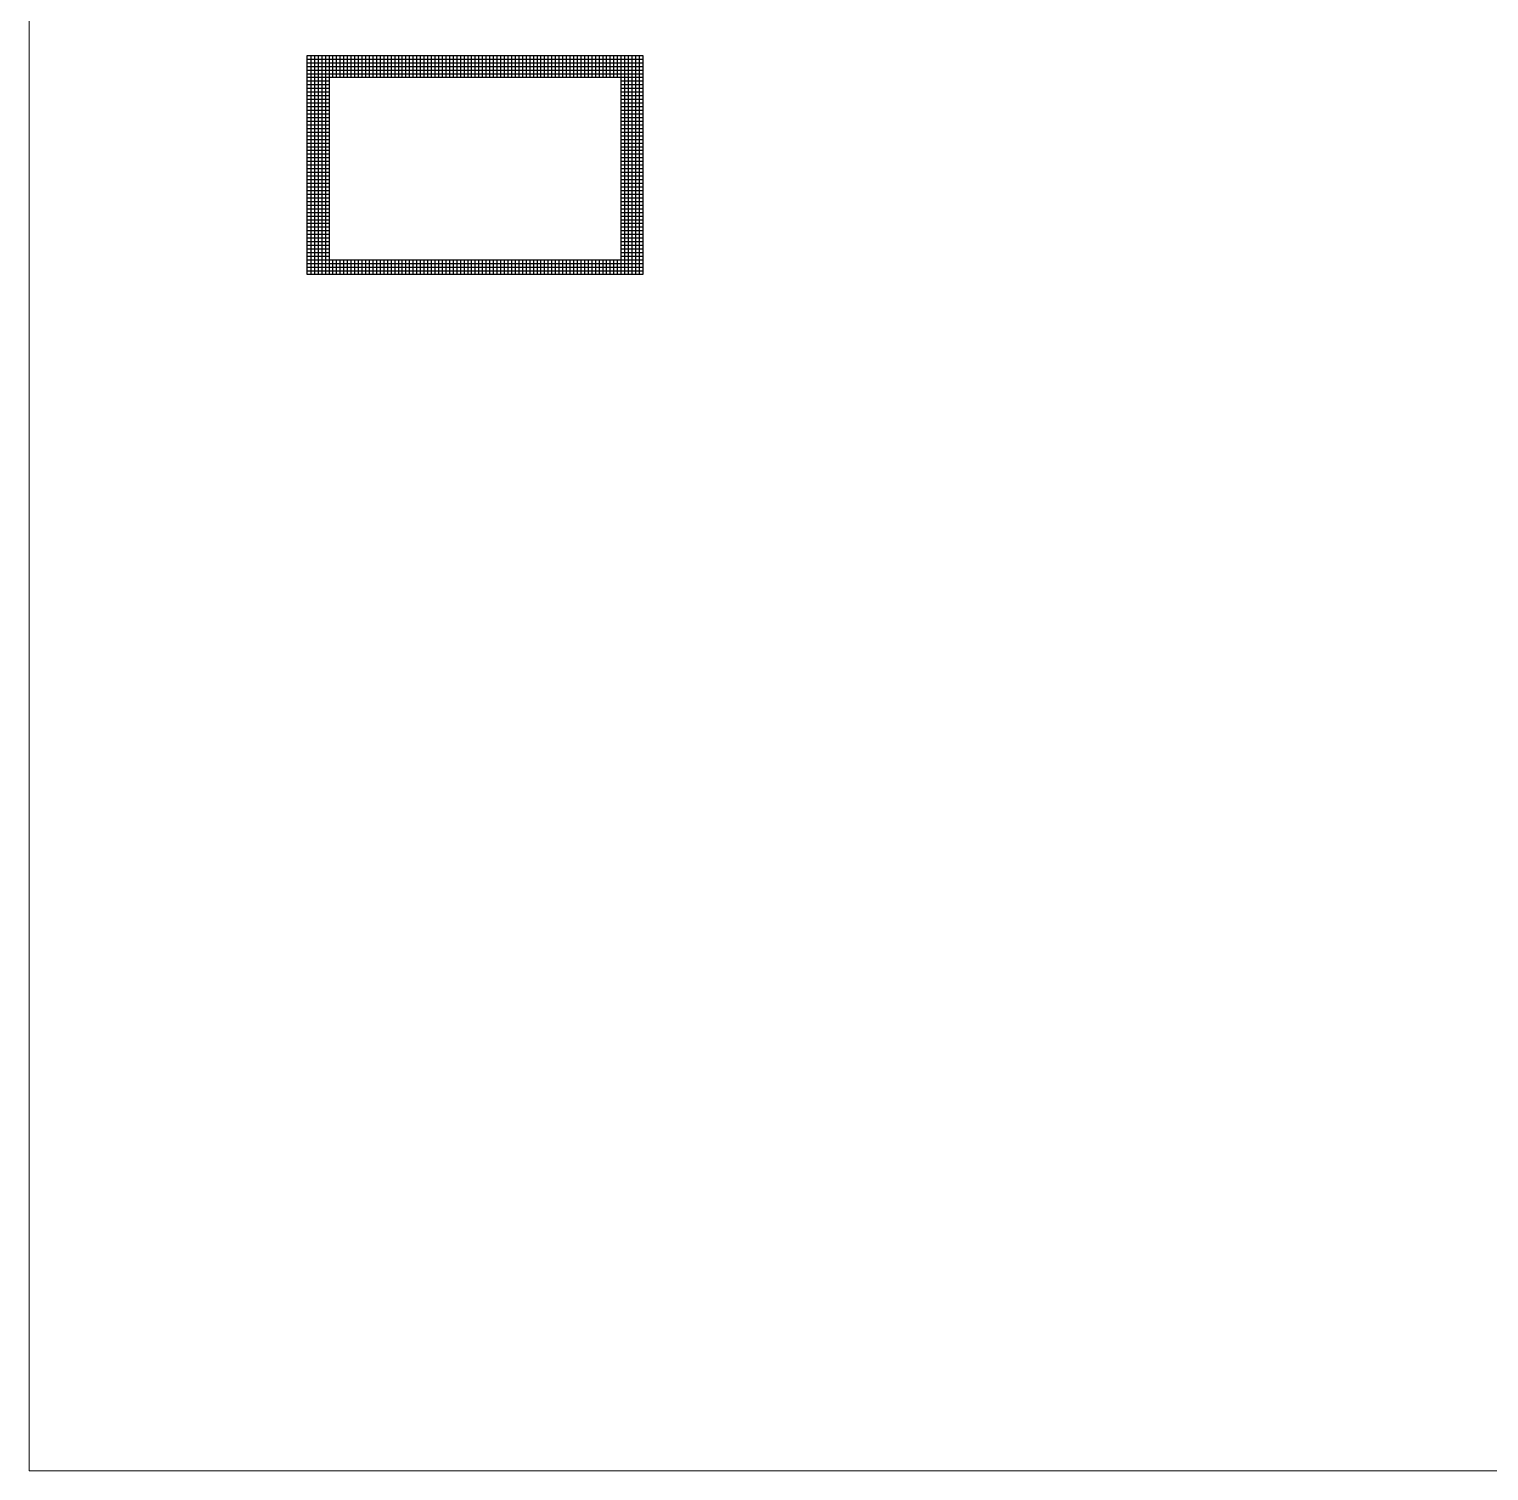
# Model space of a CAD drawing. Header units: millimetres. Extents: x 43.3 to 83.3, y 94.2 to 164.2.
# Drawn here: x 43.29 to 63.29, y 94.21 to 113.96 of the extents above; entities that cross this region are included whole.
import ezdxf

# ---------------------------------------------------------------- set-up
doc = ezdxf.new("R2010")
doc.units = ezdxf.units.MM
doc.layers.add('Adhesion Layer', color=52, linetype='Continuous')

msp = doc.modelspace()

# ---------------------------------------------------------------- linework, layer by layer
at = {"layer": 'Adhesion Layer', "linetype": 'Continuous', "lineweight": 0}
for p, q in [((43.292, 94.211), (43.292, 164.211)), ((83.292, 94.211), (43.292, 94.211))]:
    msp.add_line(p, q, dxfattribs=at)
at = {"layer": 'Adhesion Layer'}
for p, q in [((47.1, 110.6), (47.1, 113.6)), ((47.1, 113.6), (51.7, 113.6)), ((47.1, 113.55), (51.7, 113.55)), ((47.1, 113.5), (51.7, 113.5)), ((47.1, 113.45), (51.7, 113.45)), ((47.15, 113.6), (47.15, 110.6)), ((47.2, 113.6), (47.2, 110.6)), ((47.25, 113.6), (47.25, 110.6)), ((47.3, 113.6), (47.3, 110.6)), ((47.35, 113.6), (47.35, 110.6)), ((47.4, 113.6), (47.4, 110.6)), ((47.45, 113.6), (47.45, 113.3)), ((47.5, 113.6), (47.5, 113.3)), ((47.55, 113.6), (47.55, 113.3)), ((47.6, 113.6), (47.6, 113.3)), ((47.65, 113.6), (47.65, 113.3)), ((47.7, 113.6), (47.7, 113.3)), ((47.75, 113.6), (47.75, 113.3)), ((47.8, 113.6), (47.8, 113.3)), ((47.85, 113.6), (47.85, 113.3)), ((47.9, 113.6), (47.9, 113.3)), ((47.95, 113.6), (47.95, 113.3)), ((48, 113.6), (48, 113.3)), ((48.05, 113.6), (48.05, 113.3)), ((48.1, 113.6), (48.1, 113.3)), ((48.15, 113.6), (48.15, 113.3)), ((48.2, 113.6), (48.2, 113.3)), ((48.25, 113.6), (48.25, 113.3)), ((48.3, 113.6), (48.3, 113.3)), ((48.35, 113.6), (48.35, 113.3)), ((48.4, 113.6), (48.4, 113.3)), ((48.45, 113.6), (48.45, 113.3)), ((48.5, 113.6), (48.5, 113.3)), ((48.55, 113.6), (48.55, 113.3)), ((48.6, 113.6), (48.6, 113.3)), ((48.65, 113.6), (48.65, 113.3)), ((48.7, 113.6), (48.7, 113.3)), ((48.75, 113.6), (48.75, 113.3)), ((48.8, 113.6), (48.8, 113.3)), ((48.85, 113.6), (48.85, 113.3)), ((48.9, 113.6), (48.9, 113.3)), ((48.95, 113.6), (48.95, 113.3)), ((49, 113.6), (49, 113.3)), ((49.05, 113.6), (49.05, 113.3)), ((49.1, 113.6), (49.1, 113.3)), ((49.15, 113.6), (49.15, 113.3)), ((49.2, 113.6), (49.2, 113.3)), ((49.25, 113.6), (49.25, 113.3)), ((49.3, 113.6), (49.3, 113.3)), ((49.35, 113.6), (49.35, 113.3)), ((49.4, 113.6), (49.4, 113.3)), ((49.45, 113.6), (49.45, 113.3)), ((49.5, 113.6), (49.5, 113.3)), ((49.55, 113.6), (49.55, 113.3)), ((49.6, 113.6), (49.6, 113.3)), ((49.65, 113.6), (49.65, 113.3)), ((49.7, 113.6), (49.7, 113.3)), ((49.75, 113.6), (49.75, 113.3)), ((49.8, 113.6), (49.8, 113.3)), ((49.85, 113.6), (49.85, 113.3)), ((49.9, 113.6), (49.9, 113.3)), ((49.95, 113.6), (49.95, 113.3)), ((50, 113.6), (50, 113.3)), ((50.05, 113.6), (50.05, 113.3)), ((50.1, 113.6), (50.1, 113.3)), ((50.15, 113.6), (50.15, 113.3)), ((50.2, 113.6), (50.2, 113.3)), ((50.25, 113.6), (50.25, 113.3)), ((50.3, 113.6), (50.3, 113.3)), ((50.35, 113.6), (50.35, 113.3)), ((50.4, 113.6), (50.4, 113.3)), ((50.45, 113.6), (50.45, 113.3)), ((50.5, 113.6), (50.5, 113.3)), ((50.55, 113.6), (50.55, 113.3)), ((50.6, 113.6), (50.6, 113.3)), ((50.65, 113.6), (50.65, 113.3)), ((50.7, 113.6), (50.7, 113.3)), ((50.75, 113.6), (50.75, 113.3)), ((50.8, 113.6), (50.8, 113.3)), ((50.85, 113.6), (50.85, 113.3)), ((50.9, 113.6), (50.9, 113.3)), ((50.95, 113.6), (50.95, 113.3)), ((51, 113.6), (51, 113.3)), ((51.05, 113.6), (51.05, 113.3)), ((51.1, 113.6), (51.1, 113.3)), ((51.15, 113.6), (51.15, 113.3)), ((51.2, 113.6), (51.2, 113.3)), ((51.25, 113.6), (51.25, 113.3)), ((51.3, 113.6), (51.3, 113.3)), ((51.35, 113.6), (51.35, 113.3)), ((51.4, 113.6), (51.4, 110.6)), ((51.45, 113.6), (51.45, 110.6)), ((51.5, 113.6), (51.5, 110.6)), ((51.55, 113.6), (51.55, 110.6)), ((51.6, 113.6), (51.6, 110.6)), ((51.65, 113.6), (51.65, 110.6)), ((51.7, 113.6), (51.7, 110.6)), ((47.1, 113.4), (51.7, 113.4)), ((47.1, 113.35), (51.7, 113.35)), ((47.1, 113.3), (51.7, 113.3)), ((47.1, 113.25), (47.4, 113.25)), ((51.4, 113.25), (51.7, 113.25)), ((47.1, 113.2), (47.4, 113.2)), ((47.1, 113.15), (47.4, 113.15)), ((47.1, 113.1), (47.4, 113.1)), ((47.1, 113.05), (47.4, 113.05)), ((51.4, 113.2), (51.7, 113.2)), ((51.4, 113.15), (51.7, 113.15)), ((51.4, 113.1), (51.7, 113.1)), ((51.4, 113.05), (51.7, 113.05)), ((47.1, 113), (47.4, 113)), ((47.1, 112.95), (47.4, 112.95)), ((47.1, 112.9), (47.4, 112.9)), ((47.1, 112.85), (47.4, 112.85)), ((51.4, 113), (51.7, 113)), ((51.4, 112.95), (51.7, 112.95)), ((51.4, 112.9), (51.7, 112.9)), ((51.4, 112.85), (51.7, 112.85)), ((47.1, 112.8), (47.4, 112.8)), ((47.1, 112.75), (47.4, 112.75)), ((47.1, 112.7), (47.4, 112.7)), ((47.1, 112.65), (47.4, 112.65)), ((51.4, 112.8), (51.7, 112.8)), ((51.4, 112.75), (51.7, 112.75)), ((51.4, 112.7), (51.7, 112.7)), ((51.4, 112.65), (51.7, 112.65)), ((47.1, 112.6), (47.4, 112.6)), ((47.1, 112.55), (47.4, 112.55)), ((47.1, 112.5), (47.4, 112.5)), ((47.1, 112.45), (47.4, 112.45)), ((51.4, 112.6), (51.7, 112.6)), ((51.4, 112.55), (51.7, 112.55)), ((51.4, 112.5), (51.7, 112.5)), ((51.4, 112.45), (51.7, 112.45)), ((47.1, 112.4), (47.4, 112.4)), ((47.1, 112.35), (47.4, 112.35)), ((47.1, 112.3), (47.4, 112.3)), ((47.1, 112.25), (47.4, 112.25)), ((51.4, 112.4), (51.7, 112.4)), ((51.4, 112.35), (51.7, 112.35)), ((51.4, 112.3), (51.7, 112.3)), ((51.4, 112.25), (51.7, 112.25)), ((47.1, 112.2), (47.4, 112.2)), ((47.1, 112.15), (47.4, 112.15)), ((47.1, 112.1), (47.4, 112.1)), ((47.1, 112.05), (47.4, 112.05)), ((51.4, 112.2), (51.7, 112.2)), ((51.4, 112.15), (51.7, 112.15)), ((51.4, 112.1), (51.7, 112.1)), ((51.4, 112.05), (51.7, 112.05)), ((47.1, 112), (47.4, 112)), ((47.1, 111.95), (47.4, 111.95)), ((47.1, 111.9), (47.4, 111.9)), ((47.1, 111.85), (47.4, 111.85)), ((51.4, 112), (51.7, 112)), ((51.4, 111.95), (51.7, 111.95)), ((51.4, 111.9), (51.7, 111.9)), ((51.4, 111.85), (51.7, 111.85)), ((47.1, 111.8), (47.4, 111.8)), ((47.1, 111.75), (47.4, 111.75)), ((47.1, 111.7), (47.4, 111.7)), ((47.1, 111.65), (47.4, 111.65)), ((51.4, 111.8), (51.7, 111.8)), ((51.4, 111.75), (51.7, 111.75)), ((51.4, 111.7), (51.7, 111.7)), ((51.4, 111.65), (51.7, 111.65)), ((47.1, 111.6), (47.4, 111.6)), ((47.1, 111.55), (47.4, 111.55)), ((47.1, 111.5), (47.4, 111.5)), ((47.1, 111.45), (47.4, 111.45)), ((51.4, 111.6), (51.7, 111.6)), ((51.4, 111.55), (51.7, 111.55)), ((51.4, 111.5), (51.7, 111.5)), ((51.4, 111.45), (51.7, 111.45)), ((47.1, 111.4), (47.4, 111.4)), ((47.1, 111.35), (47.4, 111.35)), ((47.1, 111.3), (47.4, 111.3)), ((47.1, 111.25), (47.4, 111.25)), ((51.4, 111.4), (51.7, 111.4)), ((51.4, 111.35), (51.7, 111.35)), ((51.4, 111.3), (51.7, 111.3)), ((51.4, 111.25), (51.7, 111.25)), ((47.1, 111.2), (47.4, 111.2)), ((47.1, 111.15), (47.4, 111.15)), ((47.1, 111.1), (47.4, 111.1)), ((47.1, 111.05), (47.4, 111.05)), ((51.4, 111.2), (51.7, 111.2)), ((51.4, 111.15), (51.7, 111.15)), ((51.4, 111.1), (51.7, 111.1)), ((51.4, 111.05), (51.7, 111.05)), ((47.1, 111), (47.4, 111)), ((47.1, 110.95), (47.4, 110.95)), ((47.1, 110.9), (47.4, 110.9)), ((47.1, 110.85), (47.4, 110.85)), ((51.4, 111), (51.7, 111)), ((51.4, 110.95), (51.7, 110.95)), ((51.4, 110.9), (51.7, 110.9)), ((51.4, 110.85), (51.7, 110.85)), ((47.1, 110.8), (51.7, 110.8)), ((47.1, 110.75), (51.7, 110.75)), ((47.1, 110.7), (51.7, 110.7)), ((47.1, 110.65), (51.7, 110.65)), ((47.45, 110.8), (47.45, 110.6)), ((47.5, 110.8), (47.5, 110.6)), ((47.55, 110.8), (47.55, 110.6)), ((47.6, 110.8), (47.6, 110.6)), ((47.65, 110.8), (47.65, 110.6)), ((47.7, 110.8), (47.7, 110.6)), ((47.75, 110.8), (47.75, 110.6)), ((47.8, 110.8), (47.8, 110.6)), ((47.85, 110.8), (47.85, 110.6)), ((47.9, 110.8), (47.9, 110.6)), ((47.95, 110.8), (47.95, 110.6)), ((48, 110.8), (48, 110.6)), ((48.05, 110.8), (48.05, 110.6)), ((48.1, 110.8), (48.1, 110.6)), ((48.15, 110.8), (48.15, 110.6)), ((48.2, 110.8), (48.2, 110.6)), ((48.25, 110.8), (48.25, 110.6)), ((48.3, 110.8), (48.3, 110.6)), ((48.35, 110.8), (48.35, 110.6)), ((48.4, 110.8), (48.4, 110.6)), ((48.45, 110.8), (48.45, 110.6)), ((48.5, 110.8), (48.5, 110.6)), ((48.55, 110.8), (48.55, 110.6)), ((48.6, 110.8), (48.6, 110.6)), ((48.65, 110.8), (48.65, 110.6)), ((48.7, 110.8), (48.7, 110.6)), ((48.75, 110.8), (48.75, 110.6)), ((48.8, 110.8), (48.8, 110.6)), ((48.85, 110.8), (48.85, 110.6)), ((48.9, 110.8), (48.9, 110.6)), ((48.95, 110.8), (48.95, 110.6)), ((49, 110.8), (49, 110.6)), ((49.05, 110.8), (49.05, 110.6)), ((49.1, 110.8), (49.1, 110.6)), ((49.15, 110.8), (49.15, 110.6)), ((49.2, 110.8), (49.2, 110.6)), ((49.25, 110.8), (49.25, 110.6)), ((49.3, 110.8), (49.3, 110.6)), ((49.35, 110.8), (49.35, 110.6)), ((49.4, 110.8), (49.4, 110.6)), ((49.45, 110.8), (49.45, 110.6)), ((49.5, 110.8), (49.5, 110.6)), ((49.55, 110.8), (49.55, 110.6)), ((49.6, 110.8), (49.6, 110.6)), ((49.65, 110.8), (49.65, 110.6)), ((49.7, 110.8), (49.7, 110.6)), ((49.75, 110.8), (49.75, 110.6)), ((49.8, 110.8), (49.8, 110.6)), ((49.85, 110.8), (49.85, 110.6)), ((49.9, 110.8), (49.9, 110.6)), ((49.95, 110.8), (49.95, 110.6)), ((50, 110.8), (50, 110.6)), ((50.05, 110.8), (50.05, 110.6)), ((50.1, 110.8), (50.1, 110.6)), ((50.15, 110.8), (50.15, 110.6)), ((50.2, 110.8), (50.2, 110.6)), ((50.25, 110.8), (50.25, 110.6)), ((50.3, 110.8), (50.3, 110.6)), ((50.35, 110.8), (50.35, 110.6)), ((50.4, 110.8), (50.4, 110.6)), ((50.45, 110.8), (50.45, 110.6)), ((50.5, 110.8), (50.5, 110.6)), ((50.55, 110.8), (50.55, 110.6)), ((50.6, 110.8), (50.6, 110.6)), ((50.65, 110.8), (50.65, 110.6)), ((50.7, 110.8), (50.7, 110.6)), ((50.75, 110.8), (50.75, 110.6)), ((50.8, 110.8), (50.8, 110.6)), ((50.85, 110.8), (50.85, 110.6)), ((50.9, 110.8), (50.9, 110.6)), ((50.95, 110.8), (50.95, 110.6)), ((51, 110.8), (51, 110.6)), ((51.05, 110.8), (51.05, 110.6)), ((51.1, 110.8), (51.1, 110.6)), ((51.15, 110.8), (51.15, 110.6)), ((51.2, 110.8), (51.2, 110.6)), ((51.25, 110.8), (51.25, 110.6)), ((51.3, 110.8), (51.3, 110.6)), ((51.35, 110.8), (51.35, 110.6)), ((51.7, 110.6), (47.1, 110.6))]:
    msp.add_line(p, q, dxfattribs=at)

doc.saveas('drawing.dxf')
